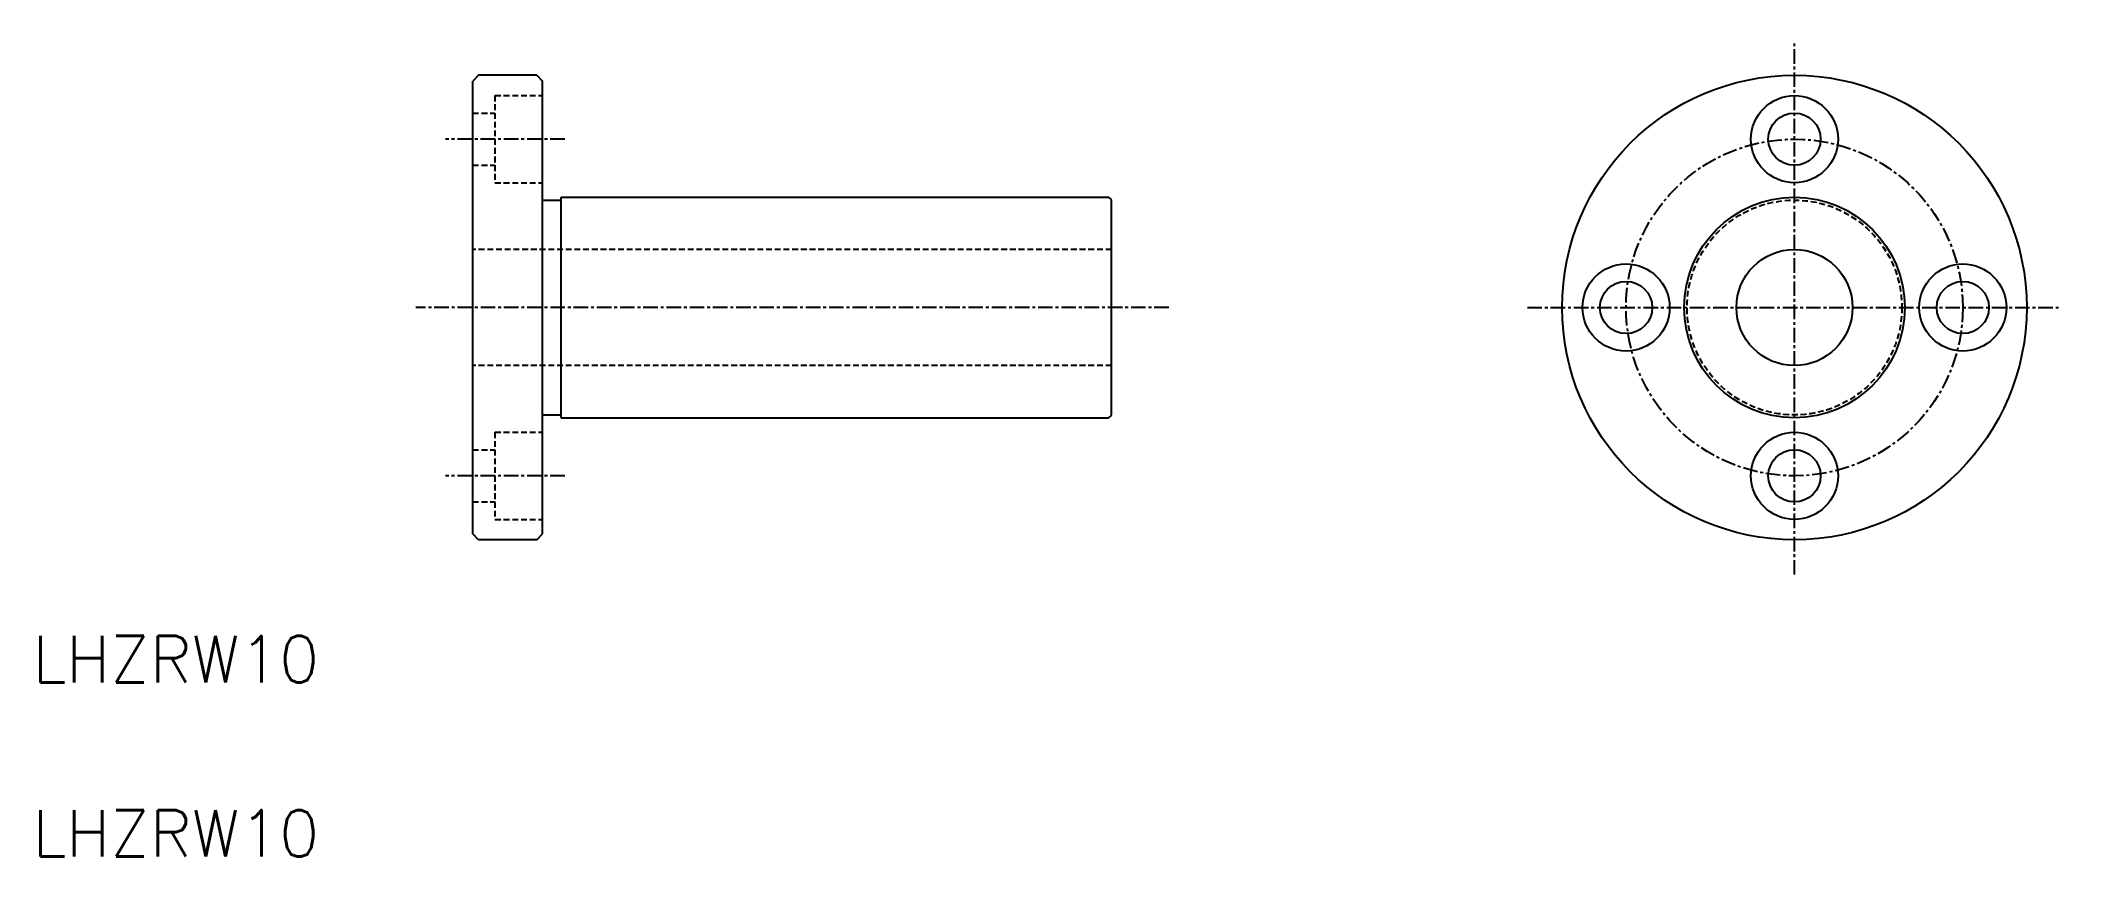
# Model space of a CAD drawing. Extents: x 195 to 369, y 136 to 206.
import ezdxf

# ---------------------------------------------------------------- set-up
doc = ezdxf.new("R2010")
doc.units = 0
doc.linetypes.add('CENTER', pattern=[2, 1.25, -0.25, 0.25, -0.25])
doc.linetypes.add('DASHED', pattern=[0.75, 0.5, -0.25])
doc.layers.get('0').update_dxf_attribs({"linetype": 'CONTINUOUS'})
doc.layers.add('CENTER', color=1, linetype='CENTER')
doc.styles.get("Standard").update_dxf_attribs({"font": 'txt.shx', "bigfont": 'bigfont.shx'})

msp = doc.modelspace()

# ---------------------------------------------------------------- linework, layer by layer
at = {"color": 7, "linetype": 'CONTINUOUS'}
for p, q in [((232.56, 203.31), (232.06, 202.81)), ((232.06, 163.81), (232.06, 202.81)), ((237.56, 203.31), (232.56, 203.31)), ((237.56, 203.31), (238.06, 202.81)), ((238.06, 163.81), (238.06, 202.81)), ((238.06, 192.56), (239.66, 192.56)), ((239.66, 192.81), (286.81, 192.81)), ((239.66, 173.81), (239.66, 192.81)), ((287.06, 174.07), (287.06, 192.56)), ((238.06, 174.06), (239.66, 174.06)), ((239.66, 173.81), (286.81, 173.81)), ((249.94, 173.81), (249.94, 173.81)), ((261.81, 173.81), (261.81, 173.81)), ((232.56, 163.31), (232.06, 163.81)), ((237.56, 163.31), (238.06, 163.81)), ((237.56, 163.31), (232.56, 163.31))]:
    msp.add_line(p, q, dxfattribs=at)
at = {"color": 3, "linetype": 'DASHED'}
for p, q in [((233.96, 201.56), (233.96, 194.06)), ((233.96, 201.56), (238.06, 201.56)), ((232.06, 200.06), (233.96, 200.06)), ((232.06, 195.56), (233.96, 195.56)), ((233.96, 194.06), (238.06, 194.06)), ((287.06, 188.31), (232.06, 188.31)), ((287.06, 178.31), (232.06, 178.31)), ((233.96, 172.56), (233.96, 165.06)), ((233.96, 172.56), (238.06, 172.56)), ((232.06, 171.06), (233.96, 171.06)), ((232.06, 166.56), (233.96, 166.56)), ((233.96, 165.06), (238.06, 165.06))]:
    msp.add_line(p, q, dxfattribs=at)
at = {"color": 7, "linetype": 'CONTINUOUS'}
for centre, radius in [((345.87, 183.31), 20), ((345.87, 197.81), 3.75), ((345.87, 197.81), 2.25), ((345.87, 183.31), 9.5), ((345.87, 183.31), 5), ((331.37, 183.31), 3.75), ((360.37, 183.31), 3.75), ((331.37, 183.31), 2.25), ((360.37, 183.31), 2.25), ((345.87, 168.81), 3.75), ((345.87, 168.81), 2.25)]:
    msp.add_circle(centre, radius, dxfattribs=at)
at = {"color": 3, "linetype": 'DASHED'}
msp.add_circle((345.87, 183.31), 9.25, dxfattribs=at)
at = {"color": 7, "linetype": 'CONTINUOUS'}
for centre, start, end in [((286.31, 192.06), 33.5573, 56.4427), ((286.31, 174.56), 303.5573, 326.4427)]:
    msp.add_arc(centre, 0.9, start, end, dxfattribs=at)
at = {"layer": 'CENTER', "color": 1, "linetype": 'CENTER'}
for p, q in [((345.87, 160.31), (345.87, 206.31)), ((239.98, 197.81), (229.71, 197.81)), ((291.99, 183.31), (227.16, 183.31)), ((322.87, 183.31), (368.87, 183.31)), ((239.98, 168.81), (229.71, 168.81))]:
    msp.add_line(p, q, dxfattribs=at)
msp.add_circle((345.87, 183.31), 14.5, dxfattribs=at)

# ---------------------------------------------------------------- texts
at = {"color": 7, "linetype": 'CONTINUOUS'}
for p in [(194.14, 151.02), (194.14, 136.02)]:
    msp.add_text('LHZRW10', height=4, dxfattribs=at).set_placement(p)

doc.saveas('drawing.dxf')
